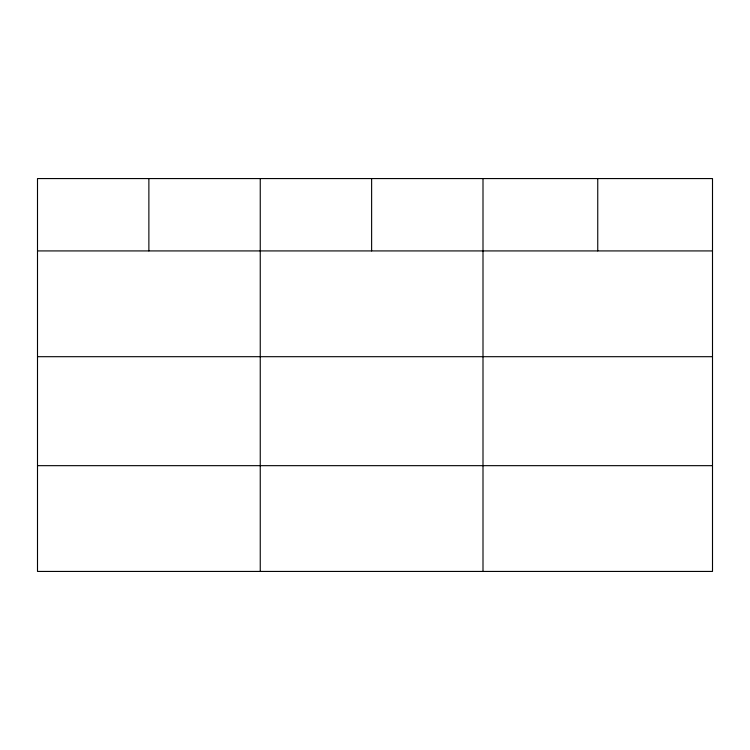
<?xml version="1.0" encoding="UTF-8"?>
<svg xmlns="http://www.w3.org/2000/svg" width="750" height="750" viewBox="0 0 750 750"><rect width="100%" height="100%" fill="white"/><g stroke="black" fill="none" stroke-linecap="round" stroke-linejoin="round"><path stroke-width="1.12" d="M712.5 356.691L712.5 178.566L37.5 178.566L37.5 571.434L712.5 571.434L712.5 356.691L37.5 356.691M37.5 250.922L712.5 250.922M37.5 465.666L712.5 465.666M597.75 178.566L597.75 250.922M483 178.566L483 571.434M371.625 178.566L371.625 250.922M260.25 178.566L260.25 571.434M148.875 178.566L148.875 250.922"/></g></svg>
